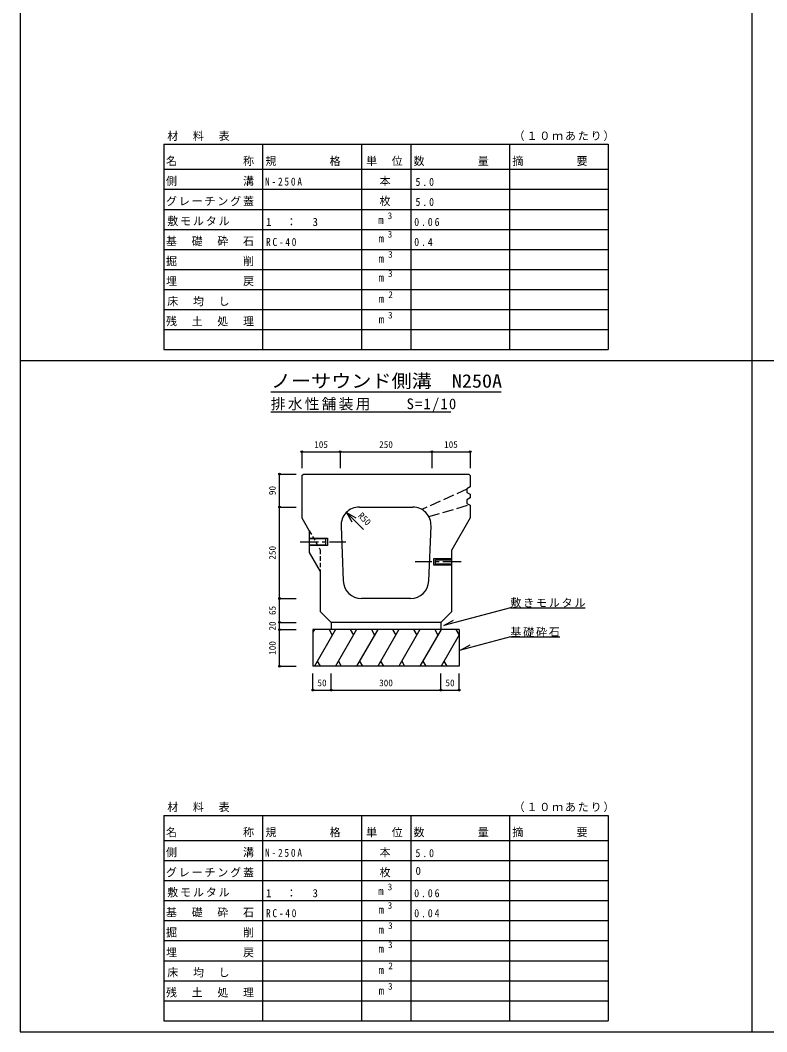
# Model space of a CAD drawing. Units: millimetres at full size, sheet at 1:10. Extents: x -4310 to 3690, y -2846 to 2854.
# Drawn here: x -4310 to -2270, y -2846 to -83 of the extents above; entities that cross this region are included whole.
import ezdxf
from ezdxf.enums import TextEntityAlignment as Align

# ---------------------------------------------------------------- set-up
doc = ezdxf.new("R2010")
doc.units = ezdxf.units.MM
doc.header["$LTSCALE"] = 10
doc.header["$PDMODE"] = 32
doc.header["$PDSIZE"] = 5
for name, pattern in [('CHAIN1', [8, 5, -1, 1, -1]), ('DASHED1', [1.8, 1.2, -0.6]), ('DASHED3', [4, 3, -1]), ('DOUBLE_CHAIN2', [12.8, 9, -1, 0.6, -0.6, 0.6, -1])]:
    doc.linetypes.add(name, pattern=pattern)
doc.layers.add('0-0_通り芯', color=7, linetype='Continuous')
doc.styles.add('ＭＳ ゴシック', font='')
doc.styles.get('ＭＳ ゴシック').set_extended_font_data('MS Gothic')

msp = doc.modelspace()

# ---------------------------------------------------------------- linework, layer by layer
at = {"layer": '0-0_通り芯', "color": 2}
for p, q in [((-4310.37, 2853.83), (-4310.37, -2846.17)), ((-2310.37, 2853.83), (-2310.37, -2846.17)), ((-4310.37, -2846.17), (3689.63, -2846.17))]:
    msp.add_line(p, q, dxfattribs=at)
at = {"layer": '0-0_通り芯'}
for p, q in [((-3917.87, -421.96), (-2702.87, -421.96)), ((-3917.87, -421.96), (-3917.87, -545.08)), ((-3647.87, -421.96), (-3647.87, -545.08)), ((-3377.87, -421.96), (-3377.87, -545.08)), ((-3242.87, -421.96), (-3242.87, -545.08)), ((-2972.87, -421.96), (-2972.87, -545.08)), ((-2702.87, -421.96), (-2702.87, -545.08)), ((-3917.87, -490.36), (-2702.87, -490.36)), ((-3917.87, -545.08), (-2702.87, -545.08)), ((-3917.87, -545.08), (-3917.87, -982.84)), ((-3647.87, -545.08), (-3647.87, -982.84)), ((-3377.87, -545.08), (-3377.87, -982.84)), ((-3242.87, -545.08), (-3242.87, -982.84)), ((-2972.87, -545.08), (-2972.87, -982.84)), ((-2702.87, -545.08), (-2702.87, -982.84)), ((-3917.87, -599.8), (-2702.87, -599.8)), ((-3917.87, -654.52), (-2702.87, -654.52)), ((-3917.87, -709.24), (-2702.87, -709.24)), ((-3917.87, -763.96), (-2702.87, -763.96)), ((-3917.87, -818.68), (-2702.87, -818.68)), ((-3917.87, -873.4), (-2702.87, -873.4)), ((-3917.87, -928.12), (-2702.87, -928.12)), ((-3917.87, -982.84), (-2702.87, -982.84)), ((-3832.37, -982.84), (-2923.37, -982.84)), ((-3625.37, -1097.84), (-2995.37, -1097.84)), ((-3625.37, -1152.84), (-3132.87, -1152.84)), ((-2970.59, -1688.06), (-2765.59, -1688.06)), ((-3460.37, -1727.84), (-3460.37, -1747.84)), ((-3160.37, -1727.84), (-3160.37, -1747.84)), ((-3510.37, -1747.84), (-3510.37, -1847.84)), ((-3110.37, -1747.84), (-3510.37, -1747.84)), ((-3506.32, -1747.84), (-3510.37, -1754.85)), ((-3448.58, -1747.84), (-3506.32, -1847.84)), ((-3465.88, -1747.84), (-3457.23, -1762.83)), ((-3390.85, -1747.84), (-3448.58, -1847.84)), ((-3408.15, -1747.84), (-3399.5, -1762.83)), ((-3333.11, -1747.84), (-3390.85, -1847.84)), ((-3350.41, -1747.84), (-3341.76, -1762.83)), ((-3275.38, -1747.84), (-3333.11, -1847.84)), ((-3292.68, -1747.84), (-3284.03, -1762.83)), ((-3217.64, -1747.84), (-3275.38, -1847.84)), ((-3234.94, -1747.84), (-3226.29, -1762.83)), ((-3159.91, -1747.84), (-3217.64, -1847.84)), ((-3177.21, -1747.84), (-3168.56, -1762.83)), ((-3110.37, -1762.03), (-3159.91, -1847.84)), ((-3119.47, -1747.84), (-3110.82, -1762.83)), ((-3110.37, -1747.84), (-3110.37, -1847.84)), ((-2970.59, -1767.87), (-2835.59, -1767.87)), ((-3110.37, -1847.84), (-3510.37, -1847.84)), ((-3498.4, -1834.12), (-3490.48, -1847.84)), ((-3440.66, -1834.12), (-3432.74, -1847.84)), ((-3382.93, -1834.12), (-3375.01, -1847.84)), ((-3325.19, -1834.12), (-3317.27, -1847.84)), ((-3267.46, -1834.12), (-3259.54, -1847.84)), ((-3209.72, -1834.12), (-3201.8, -1847.84)), ((-3151.99, -1834.12), (-3144.07, -1847.84)), ((-3917.87, -2255.29), (-2702.87, -2255.29)), ((-3917.87, -2255.29), (-3917.87, -2378.41)), ((-3647.87, -2255.29), (-3647.87, -2378.41)), ((-3377.87, -2255.29), (-3377.87, -2378.41)), ((-3242.87, -2255.29), (-3242.87, -2378.41)), ((-2972.87, -2255.29), (-2972.87, -2378.41)), ((-2702.87, -2255.29), (-2702.87, -2378.41)), ((-3917.87, -2323.69), (-2702.87, -2323.69)), ((-3917.87, -2378.41), (-2702.87, -2378.41)), ((-3917.87, -2378.41), (-3917.87, -2816.17)), ((-3647.87, -2378.41), (-3647.87, -2816.17)), ((-3377.87, -2378.41), (-3377.87, -2816.17)), ((-3242.87, -2378.41), (-3242.87, -2816.17)), ((-2972.87, -2378.41), (-2972.87, -2816.17)), ((-2702.87, -2378.41), (-2702.87, -2816.17)), ((-3917.87, -2433.13), (-2702.87, -2433.13)), ((-3917.87, -2487.85), (-2702.87, -2487.85)), ((-3917.87, -2542.57), (-2702.87, -2542.57)), ((-3917.87, -2597.29), (-2702.87, -2597.29)), ((-3917.87, -2652.01), (-2702.87, -2652.01)), ((-3917.87, -2706.73), (-2702.87, -2706.73)), ((-3917.87, -2761.45), (-2702.87, -2761.45)), ((-3917.87, -2816.17), (-2702.87, -2816.17)), ((-3832.37, -2816.17), (-2923.37, -2816.17))]:
    msp.add_line(p, q, dxfattribs=at)
at = {"layer": '0-0_通り芯', "color": 4, "linetype": 'DOUBLE_CHAIN2'}
msp.add_line((-4310.37, -1012.84), (3689.63, -1012.84), dxfattribs=at)
at = {"layer": '0-0_通り芯', "color": 4}
for p, q in [((-4310.37, -1012.84), (3689.63, -1012.84)), ((-3540.37, -1261.84), (-3435.37, -1261.84)), ((-3540.37, -1261.84), (-3540.37, -1306.84)), ((-3435.37, -1261.84), (-3435.37, -1306.84)), ((-3435.37, -1261.84), (-3185.37, -1261.84)), ((-3185.37, -1261.84), (-3185.37, -1306.84)), ((-3185.37, -1261.84), (-3080.37, -1261.84)), ((-3080.37, -1261.84), (-3080.37, -1306.84)), ((-3601.37, -1412.84), (-3601.37, -1322.84)), ((-3601.37, -1322.84), (-3556.37, -1322.84)), ((-3601.37, -1662.84), (-3601.37, -1412.84)), ((-3601.37, -1412.84), (-3556.37, -1412.84)), ((-3418.68, -1427.48), (-3392.7, -1442.48)), ((-3418.68, -1427.48), (-3403.68, -1453.47)), ((-3371.67, -1474.49), (-3418.68, -1427.48)), ((-3601.37, -1727.84), (-3601.37, -1662.84)), ((-3601.37, -1662.84), (-3556.37, -1662.84)), ((-3601.37, -1747.84), (-3601.37, -1727.84)), ((-3601.37, -1727.84), (-3556.37, -1727.84)), ((-3601.37, -1847.84), (-3601.37, -1747.84)), ((-3601.37, -1747.84), (-3556.37, -1747.84)), ((-3601.37, -1847.84), (-3556.37, -1847.84)), ((-3510.37, -1912.84), (-3510.37, -1867.84)), ((-3460.37, -1912.84), (-3460.37, -1867.84)), ((-3160.37, -1912.84), (-3160.37, -1867.84)), ((-3110.37, -1912.84), (-3110.37, -1867.84)), ((-3510.37, -1912.84), (-3460.37, -1912.84)), ((-3460.37, -1912.84), (-3160.37, -1912.84)), ((-3160.37, -1912.84), (-3110.37, -1912.84))]:
    msp.add_line(p, q, dxfattribs=at)
at = {"layer": '0-0_通り芯', "color": 3}
for p, q in [((-3080.37, -1326.84), (-3084.37, -1322.84)), ((-3540.37, -1326.84), (-3540.37, -1442.84)), ((-3080.37, -1326.84), (-3080.37, -1357.84)), ((-3080.37, -1377.84), (-3080.37, -1387.84)), ((-3383.33, -1412.84), (-3237.41, -1412.84)), ((-3540.37, -1442.84), (-3520.37, -1477.48)), ((-3080.37, -1442.84), (-3130.37, -1529.44)), ((-3520.37, -1477.48), (-3520.37, -1537.48)), ((-3433.29, -1464.84), (-3427.29, -1614.84)), ((-3193.45, -1614.84), (-3187.45, -1464.84)), ((-3520.37, -1537.48), (-3490.37, -1589.44)), ((-3130.37, -1697.84), (-3130.37, -1529.44)), ((-3490.37, -1589.44), (-3490.37, -1697.84)), ((-3243.41, -1662.84), (-3377.33, -1662.84)), ((-3460.37, -1727.84), (-3490.37, -1697.84)), ((-3160.37, -1727.84), (-3130.37, -1697.84)), ((-3160.37, -1727.84), (-3460.37, -1727.84))]:
    msp.add_line(p, q, dxfattribs=at)
at = {"layer": '0-0_通り芯', "color": 3, "linetype": 'DASHED3'}
for p, q in [((-3089.37, -1364.43), (-3212.57, -1419.45)), ((-3193.45, -1439), (-3082.46, -1406.68))]:
    msp.add_line(p, q, dxfattribs=at)
at = {"layer": '0-0_通り芯', "color": 3, "linetype": 'DASHED1'}
for p, q in [((-3520.37, -1477.48), (-3490.37, -1529.44)), ((-3490.37, -1529.44), (-3490.37, -1589.44))]:
    msp.add_line(p, q, dxfattribs=at)
at = {"layer": '0-0_通り芯', "linetype": 'CHAIN1'}
for p, q in [((-3545.37, -1507.84), (-3420.37, -1507.84)), ((-3105.37, -1562.84), (-3230.37, -1562.84))]:
    msp.add_line(p, q, dxfattribs=at)
at = {"layer": '0-0_通り芯', "color": 3}
for points in [[(-3540.37, -1326.84), (-3536.37, -1322.84), (-3084.37, -1322.84)], [(-3080.37, -1357.84), (-3089.37, -1362.84), (-3089.37, -1372.84), (-3080.37, -1377.84)], [(-3080.37, -1387.84), (-3089.37, -1392.84), (-3089.37, -1402.84), (-3080.37, -1407.84), (-3080.37, -1442.84)]]:
    msp.add_lwpolyline(points, dxfattribs=at)
at = {"layer": '0-0_通り芯'}
for points in [[(-3520.37, -1497.84), (-3470.37, -1497.84), (-3470.37, -1517.84), (-3520.37, -1517.84)], [(-3520.37, -1515.84), (-3475.37, -1515.84), (-3475.37, -1499.84), (-3520.37, -1499.84)], [(-3130.37, -1554.84), (-3180.37, -1554.84), (-3180.37, -1570.84), (-3130.37, -1570.84)], [(-3130.37, -1568.84), (-3175.37, -1568.84), (-3175.37, -1556.84), (-3130.37, -1556.84)], [(-2970.59, -1688.06), (-3152.1, -1736.7), (-3126.12, -1721.7)], [(-2970.59, -1767.87), (-3106.48, -1804.28), (-3080.5, -1789.28)]]:
    msp.add_lwpolyline(points, dxfattribs=at)
at = {"layer": '0-0_通り芯', "color": 3}
for centre, start, end in [((-3383.33, -1462.84), 90, 182.29061), ((-3237.41, -1462.84), 357.70939, 90), ((-3377.33, -1612.84), 182.29061, 270), ((-3243.41, -1612.84), 270, 357.70939)]:
    msp.add_arc(centre, 50, start, end, dxfattribs=at)
at = {"layer": '0-0_通り芯', "color": 4}
for p in [(-3540.37, -1261.84), (-3435.37, -1261.84), (-3185.37, -1261.84), (-3080.37, -1261.84), (-3601.37, -1322.84), (-3601.37, -1412.84), (-3601.37, -1662.84), (-3601.37, -1727.84), (-3601.37, -1747.84), (-3601.37, -1847.84), (-3510.37, -1912.84), (-3460.37, -1912.84), (-3160.37, -1912.84), (-3110.37, -1912.84)]:
    msp.add_point(p, dxfattribs=at)

# ---------------------------------------------------------------- texts
at = {"layer": '0-0_通り芯', "style": 'ＭＳ ゴシック'}
for s, p in [('m', (-3331.94, -646.26)), ('m', (-3331.04, -696.88)), ('m', (-3331.04, -751.6)), ('m', (-3331.04, -803.58)), ('m', (-3330.95, -861.72)), ('m', (-3330.77, -917.81)), ('0', (-3229.87, -2424.19)), ('m', (-3331.94, -2479.6)), ('m', (-3331.04, -2530.21)), ('m', (-3331.04, -2584.93)), ('m', (-3331.04, -2636.92)), ('m', (-3330.95, -2695.06)), ('m', (-3330.77, -2751.14))]:
    msp.add_text(s, height=21.99, dxfattribs=at).set_placement(p, align=Align.BOTTOM_LEFT)
at = {"layer": '0-0_通り芯', "color": 4, "style": 'ＭＳ ゴシック'}
for s, p in [('3', (-3305.84, -631.9)), ('3', (-3305.84, -682.52)), ('3', (-3304.67, -737.58)), ('3', (-3304.94, -789.84)), ('2', (-3304.04, -847.36)), ('3', (-3304.94, -903.45)), ('105', (-3506.62, -1256.84)), ('250', (-3329.12, -1256.84)), ('105', (-3151.62, -1256.84)), ('50', (-3497.87, -1907.84)), ('300', (-3329.12, -1907.84)), ('50', (-3147.87, -1907.84)), ('3', (-3305.84, -2465.23)), ('3', (-3305.84, -2515.85)), ('3', (-3304.67, -2570.91)), ('3', (-3304.94, -2623.17)), ('2', (-3304.04, -2680.69)), ('3', (-3304.94, -2736.78))]:
    msp.add_text(s, height=18.33, dxfattribs=at).set_placement(p, align=Align.BOTTOM_LEFT)
at = {"layer": '0-0_通り芯', "color": 3, "style": 'ＭＳ ゴシック', "width": 1.1}
msp.add_text('ノーサウンド側溝\u3000N250A', height=36.66, dxfattribs=at).set_placement((-3625.37, -1097.84), align=Align.BOTTOM_LEFT)
at = {"layer": '0-0_通り芯', "color": 4, "style": 'ＭＳ ゴシック'}
for s, rotation, p in [('90', 90, (-3606.37, -1380.34)), ('R50', 315, (-3392.7, -1442.48)), ('250', 90, (-3606.37, -1556.59)), ('65', 90, (-3606.37, -1707.84)), ('20', 90, (-3606.37, -1750.34)), ('100', 90, (-3606.37, -1816.59))]:
    msp.add_text(s, height=18.33, rotation=rotation, dxfattribs=at).set_placement(p, align=Align.BOTTOM_LEFT)
at = {"layer": '0-0_通り芯', "attachment_point": 7, "style": 'ＭＳ ゴシック'}
for s, insert, char_height in [('\\T1.17;材\u3000料\u3000表', (-3908.37, -413.02), 21.99), ('\\T1.17;（１０ｍあたり）', (-2961.61, -413.02), 21.99), ('\\T1.17;名\u3000\u3000\u3000\u3000\u3000称', (-3911.87, -481.42), 21.99), ('\\T1.17;規\u3000\u3000\u3000\u3000格', (-3640.12, -481.42), 21.99), ('\\T1.17;単\u3000位', (-3364.87, -481.42), 21.99), ('\\T1.17;数\u3000\u3000\u3000\u3000量', (-3235.12, -481.42), 21.99), ('\\T1.17;摘\u3000\u3000\u3000\u3000要', (-2965.12, -481.42), 21.99), ('\\T1.17;側\u3000\u3000\u3000\u3000\u3000溝', (-3911.87, -536.14), 21.99), ('\\T1.39;\\W0.85;N-250A', (-3641.12, -535.35), 21.99), ('\\T1.17;\u3000本', (-3363.12, -536.14), 21.99), ('\\T1.38;\\W0.9;5.0', (-3229.87, -536.14), 21.99), ('\\T1.17;グレーチング蓋', (-3911.87, -590.86), 21.99), ('\\T1.17;\u3000枚', (-3363.12, -590.86), 21.99), ('\\T1.38;\\W0.9;5.0', (-3229.87, -590.86), 21.99), ('\\T1.17;敷モルタル', (-3908.37, -645.58), 21.99), ('\\T1.21;1\u3000：\u30003', (-3638.37, -645.58), 21.99), ('\\T1.38;\\W0.9;0.06', (-3233.37, -645.58), 21.99), ('\\T1.17;基\u3000礎\u3000砕\u3000石', (-3911.87, -700.3), 21.99), ('\\T1.38;\\W0.85;RC-40', (-3638.37, -700.3), 21.99), ('\\T1.38;\\W0.9;0.4', (-3233.37, -700.3), 21.99), ('\\T1.17;掘\u3000\u3000\u3000\u3000\u3000削', (-3911.87, -755.02), 21.99), ('\\T1.17;埋\u3000\u3000\u3000\u3000\u3000戻', (-3911.87, -809.74), 21.99), ('\\T1.17;床\u3000均\u3000し', (-3908.37, -864.46), 21.99), ('\\T1.17;残\u3000土\u3000処\u3000理', (-3911.87, -919.18), 21.99), ('\\T1.16;排水性舗装用\u3000\u3000S=1/10', (-3625.37, -1152.84), 29.33), ('\\T1.17;敷きモルタル', (-2970.59, -1688.06), 21.99), ('\\T1.17;基礎砕石', (-2970.59, -1767.87), 21.99), ('\\T1.17;材\u3000料\u3000表', (-3908.37, -2246.35), 21.99), ('\\T1.17;（１０ｍあたり）', (-2961.61, -2246.35), 21.99), ('\\T1.17;名\u3000\u3000\u3000\u3000\u3000称', (-3911.87, -2314.75), 21.99), ('\\T1.17;規\u3000\u3000\u3000\u3000格', (-3640.12, -2314.75), 21.99), ('\\T1.17;単\u3000位', (-3364.87, -2314.75), 21.99), ('\\T1.17;数\u3000\u3000\u3000\u3000量', (-3235.12, -2314.75), 21.99), ('\\T1.17;摘\u3000\u3000\u3000\u3000要', (-2965.12, -2314.75), 21.99), ('\\T1.17;側\u3000\u3000\u3000\u3000\u3000溝', (-3911.87, -2369.47), 21.99), ('\\T1.39;\\W0.85;N-250A', (-3641.12, -2368.68), 21.99), ('\\T1.17;\u3000本', (-3363.12, -2369.47), 21.99), ('\\T1.38;\\W0.9;5.0', (-3229.87, -2369.47), 21.99), ('\\T1.17;グレーチング蓋', (-3911.87, -2424.19), 21.99), ('\\T1.17;\u3000枚', (-3363.12, -2424.19), 21.99), ('\\T1.17;敷モルタル', (-3908.37, -2478.91), 21.99), ('\\T1.21;1\u3000：\u30003', (-3638.37, -2478.91), 21.99), ('\\T1.38;\\W0.9;0.06', (-3233.37, -2478.91), 21.99), ('\\T1.17;基\u3000礎\u3000砕\u3000石', (-3911.87, -2533.63), 21.99), ('\\T1.38;\\W0.85;RC-40', (-3638.37, -2533.63), 21.99), ('\\T1.38;\\W0.9;0.04', (-3233.37, -2533.63), 21.99), ('\\T1.17;掘\u3000\u3000\u3000\u3000\u3000削', (-3911.87, -2588.35), 21.99), ('\\T1.17;埋\u3000\u3000\u3000\u3000\u3000戻', (-3911.87, -2643.07), 21.99), ('\\T1.17;床\u3000均\u3000し', (-3908.37, -2697.79), 21.99), ('\\T1.17;残\u3000土\u3000処\u3000理', (-3911.87, -2752.51), 21.99)]:
    msp.add_mtext(s, dxfattribs=dict(at, insert=insert, char_height=char_height))

doc.saveas('drawing.dxf')
